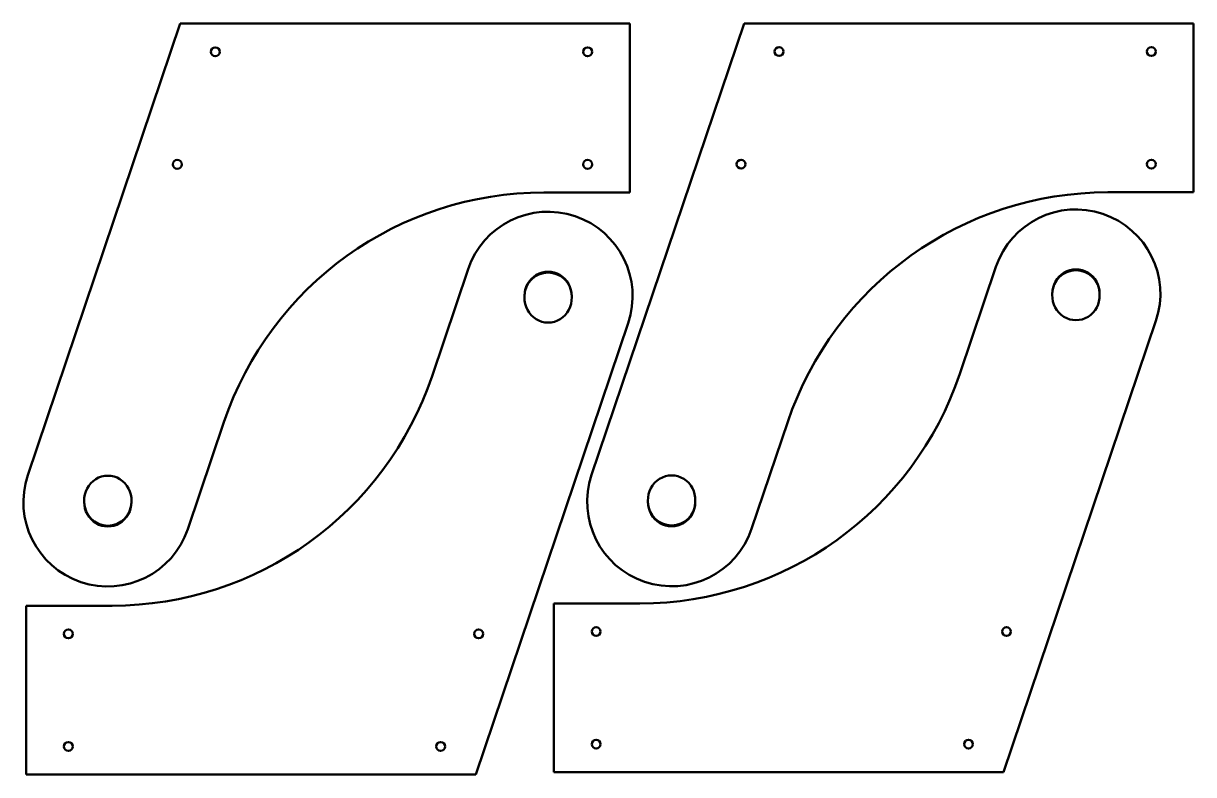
# Model space of a CAD drawing. Header units: inches. Extents: x 0.1 to 20.9, y 4.6 to 17.9.
import ezdxf

# ---------------------------------------------------------------- set-up
doc = ezdxf.new("R2010")
doc.units = ezdxf.units.IN
doc.header["$MEASUREMENT"] = 0
doc.linetypes.add('DASHED', pattern=[0.2067, 0.1654, -0.0413])
doc.layers.add('Hidden (ANSI)', color=7, linetype='DASHED', lineweight=35)
doc.layers.add('Visible (ANSI)', color=7, linetype='Continuous', lineweight=50)

msp = doc.modelspace()

# ---------------------------------------------------------------- linework, layer by layer
at = {"layer": 'Hidden (ANSI)', "ltscale": 0.246386}
for p, q in [((18.397, 13.081), (18.397, 13.114)), ((19.237, 13.081), (19.237, 13.114)), ((9.02, 13.039), (9.02, 13.073)), ((9.86, 13.039), (9.86, 13.073)), ((1.198, 9.448), (1.198, 9.415)), ((2.038, 9.448), (2.038, 9.415)), ((11.214, 9.453), (11.214, 9.419)), ((12.054, 9.453), (12.054, 9.419))]:
    msp.add_line(p, q, dxfattribs=at)
at = {"layer": 'Visible (ANSI)'}
for p, q in [((2.905, 17.915), (0.197, 9.895)), ((10.892, 17.915), (2.905, 17.915)), ((12.92, 17.919), (10.212, 9.899)), ((10.892, 14.915), (10.892, 17.915)), ((20.907, 17.919), (12.92, 17.919)), ((20.907, 14.919), (20.907, 17.919)), ((9.365, 14.915), (10.892, 14.915)), ((19.381, 14.919), (20.907, 14.919)), ((8.019, 13.552), (7.378, 11.653)), ((17.396, 13.594), (16.755, 11.695)), ((8.154, 4.573), (10.861, 12.593)), ((17.531, 4.614), (20.239, 12.634)), ((3.039, 8.935), (3.681, 10.834)), ((13.055, 8.94), (13.696, 10.839)), ((1.693, 7.573), (0.167, 7.573)), ((0.167, 7.573), (0.167, 4.573)), ((11.07, 7.614), (9.544, 7.614)), ((9.544, 7.614), (9.544, 4.614)), ((9.544, 4.614), (17.531, 4.614)), ((0.167, 4.573), (8.154, 4.573))]:
    msp.add_line(p, q, dxfattribs=at)
for centre in [(3.527, 17.415), (10.142, 17.415), (13.543, 17.419), (20.157, 17.419), (2.852, 15.415), (10.142, 15.415), (12.868, 15.419), (20.157, 15.419), (0.917, 7.073), (8.206, 7.073), (10.294, 7.114), (17.583, 7.114), (0.917, 5.073), (7.531, 5.073), (10.294, 5.114), (16.908, 5.114)]:
    msp.add_circle(centre, 0.0787, dxfattribs=at)
for centre, radius, start, end in [((9.365, 8.915), 6, 90, 161.3447), ((19.381, 8.919), 6, 90, 161.3447), ((9.44, 13.073), 1.5, 341.3447, 161.3447), ((18.817, 13.114), 1.5, 341.3447, 161.3447), ((18.817, 13.114), 0.42, 0, 180), ((9.44, 13.073), 0.42, 0, 180), ((18.817, 13.114), 0.42, 180, 182.2456), ((18.817, 13.114), 0.42, 357.7544, 0), ((9.44, 13.073), 0.42, 180, 182.2456), ((9.44, 13.073), 0.42, 357.7544, 0), ((1.693, 13.573), 6, 270, 341.3447), ((11.07, 13.614), 6, 270, 341.3447), ((1.618, 9.415), 1.5, 161.3447, 341.3447), ((11.634, 9.419), 1.5, 161.3447, 341.3447), ((1.618, 9.415), 0.42, 177.7544, 180), ((1.618, 9.415), 0.42, 180, 0), ((1.618, 9.415), 0.42, 0, 2.2456), ((11.634, 9.419), 0.42, 177.7544, 180), ((11.634, 9.419), 0.42, 180, 0), ((11.634, 9.419), 0.42, 0, 2.2456)]:
    msp.add_arc(centre, radius, start, end, dxfattribs=at)
for centre, major_axis, start_param, end_param in [((18.817, 13.114), (0, 0.435), 4.712389, 7.853982), ((9.44, 13.073), (0, 0.435), 4.712389, 7.853982), ((18.817, 13.081), (0, 0.435), 1.532272, 4.750913), ((18.817, 13.114), (0, 0.435), 1.570796, 1.609321), ((18.817, 13.081), (0, 0.435), 1.531604, 1.532272), ((18.817, 13.114), (0, 0.435), 4.673865, 4.712389), ((18.817, 13.081), (0, 0.435), 4.750913, 4.751581), ((9.44, 13.039), (0, 0.435), 1.532272, 4.750913), ((9.44, 13.073), (0, 0.435), 1.570796, 1.609321), ((9.44, 13.039), (0, 0.435), 1.531604, 1.532272), ((9.44, 13.073), (0, 0.435), 4.673865, 4.712389), ((9.44, 13.039), (0, 0.435), 4.750913, 4.751581), ((1.618, 9.448), (0, -0.435), 1.532272, 4.750913), ((11.634, 9.453), (0, -0.435), 1.532272, 4.750913), ((1.618, 9.415), (0, -0.435), 4.673865, 4.712389), ((1.618, 9.448), (0, -0.435), 4.750913, 4.751581), ((1.618, 9.415), (0, -0.435), 4.712389, 7.853982), ((1.618, 9.448), (0, -0.435), 1.531604, 1.532272), ((1.618, 9.415), (0, -0.435), 1.570796, 1.609321), ((11.634, 9.419), (0, -0.435), 4.673865, 4.712389), ((11.634, 9.453), (0, -0.435), 4.750913, 4.751581), ((11.634, 9.419), (0, -0.435), 4.712389, 7.853982), ((11.634, 9.453), (0, -0.435), 1.531604, 1.532272), ((11.634, 9.419), (0, -0.435), 1.570796, 1.609321)]:
    msp.add_ellipse(centre, major_axis=major_axis, ratio=0.965926, start_param=start_param, end_param=end_param, dxfattribs=at)

doc.saveas('drawing.dxf')
